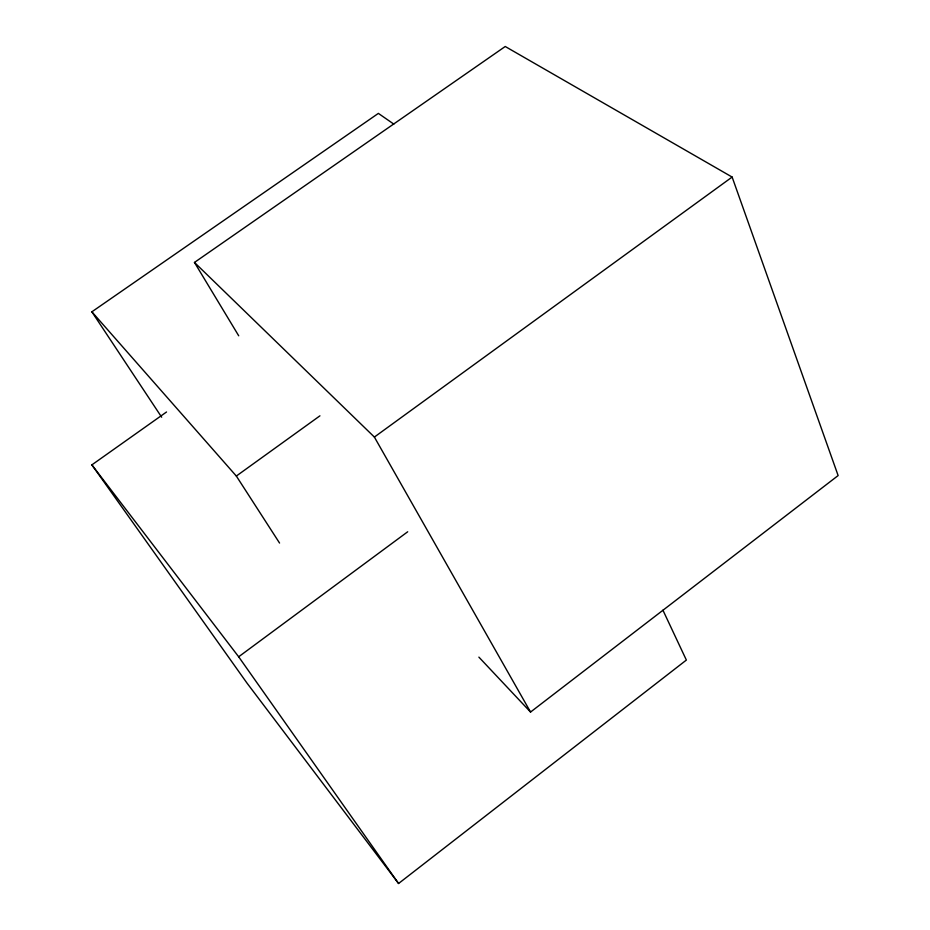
<?xml version="1.0" encoding="UTF-8"?>
<svg xmlns="http://www.w3.org/2000/svg" width="930" height="930" viewBox="0 0 930 930"><rect width="100%" height="100%" fill="white"/><g stroke="black" fill="none" stroke-linecap="round" stroke-linejoin="round"><path stroke-width="1.4" d="M166.528 411.99L91.872 464.872L246.996 683.085L398.575 883.5L686.363 660.067L662.927 610.185M478.88 657.126L530.553 712.055L838.128 475.567L732.131 177.06L505.234 46.5L194.463 262.434L238.708 335.788M398.575 883.5L238.661 656.789L407.7 531.774M194.463 262.434L374.383 437.065L732.131 177.06M393.82 124.109L378.371 113.39L91.872 311.817L236.336 476.044L319.932 415.826M91.872 464.872L238.661 656.789M91.872 311.817L161.669 417.21M236.336 476.044L279.558 543.05M374.383 437.065L530.553 712.055"/></g></svg>
